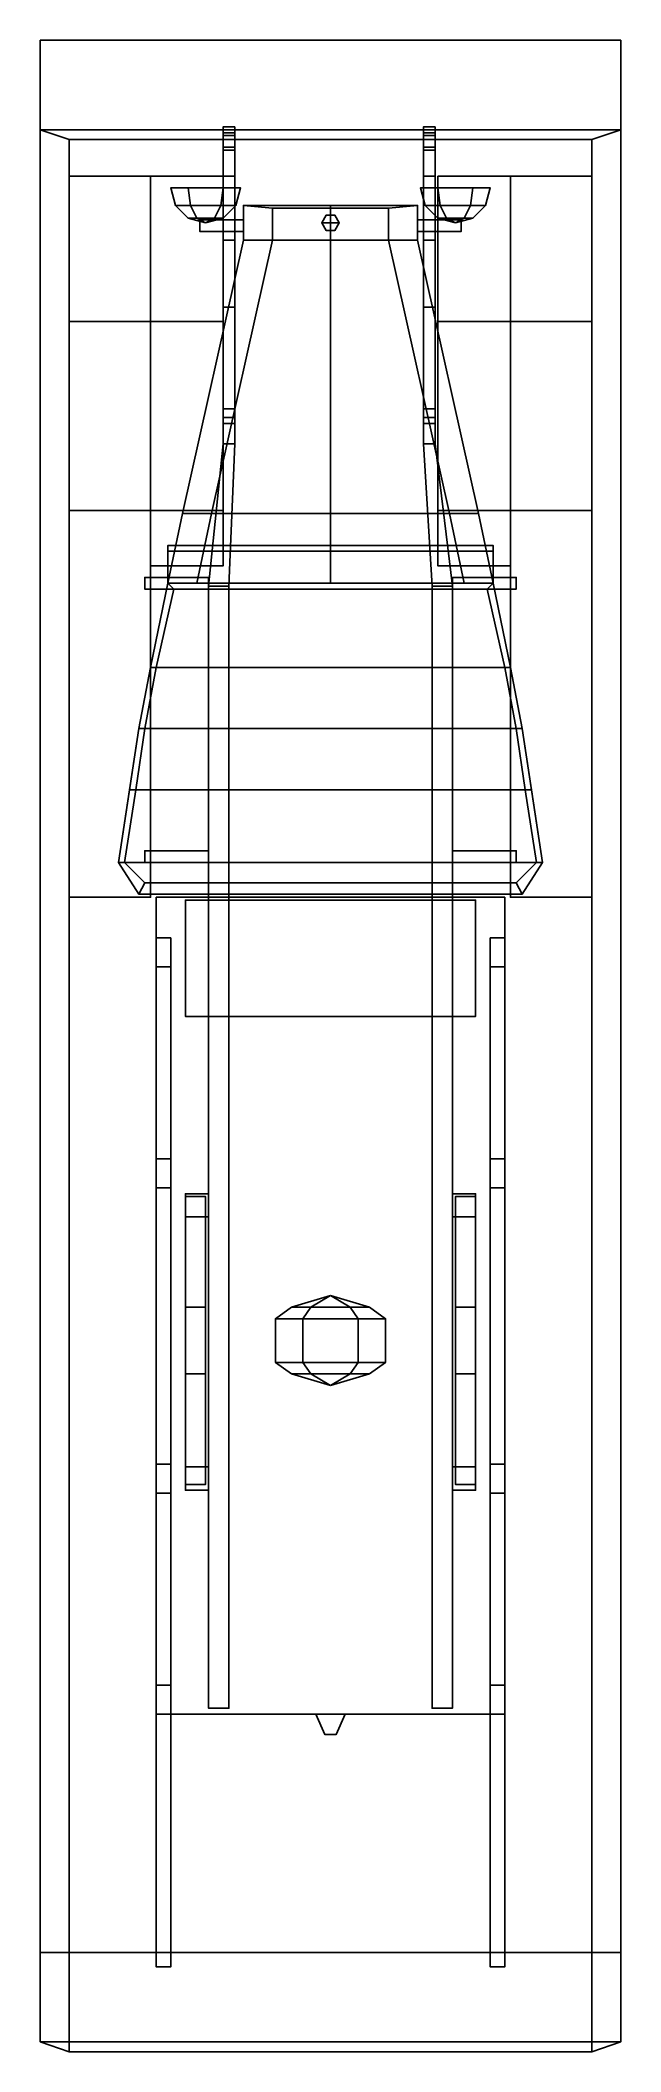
# Model space of a CAD drawing. Extents: x -1 to 7, y -4.28 to 2.64.
# Drawn here: x -1 to 1, y -4.28 to 2.64 of the extents above.
import ezdxf

# ---------------------------------------------------------------- set-up
doc = ezdxf.new("R2010")
doc.units = 0
doc.layers.get('0').update_dxf_attribs({"linetype": 'CONTINUOUS'})
doc.layers.add('MUDGUARDS', color=6, linetype='CONTINUOUS')
doc.layers.add('SUPPORTS', color=5, linetype='CONTINUOUS')

msp = doc.modelspace()

# ---------------------------------------------------------------- linework, layer by layer
for points in [[(-1, 2.6382, 3.7421), (-1, -3.9397, 1.348), (-1, -4.2475, 2.1937), (-1, 2.3303, 4.5878)], [(1, 2.3303, 4.5878), (1, 2.6382, 3.7421), (-1, 2.6382, 3.7421), (-1, 2.3303, 4.5878)], [(1, 2.6382, 3.7421), (1, -3.9397, 1.348), (-1, -3.9397, 1.348), (-1, 2.6382, 3.7421)], [(1, -4.2475, 2.1937), (1, -3.9397, 1.348), (1, 2.6382, 3.7421), (1, 2.3303, 4.5878)], [(-1, 2.3303, 4.5878), (-1, -4.2475, 2.1937), (-0.9, -4.2817, 2.2877), (-0.9, 2.2961, 4.6818)], [(0.9, 2.2961, 4.6818), (1, 2.3303, 4.5878), (-1, 2.3303, 4.5878), (-0.9, 2.2961, 4.6818)], [(-0.9, 2.2961, 4.6818), (-0.9, -4.2817, 2.2877), (0.9, -4.2817, 2.2877), (0.9, 2.2961, 4.6818)], [(-0.37, 2.33, 0.58), (-0.37, 2.26, 0.62), (-0.37, 2.31, 0.68), (-0.37, 2.34, 0.63)], [(-0.37, 2.31, 0.68), (-0.33, 2.31, 0.68), (-0.33, 2.34, 0.63), (-0.37, 2.34, 0.63)], [(-0.37, 2.34, 0.63), (-0.33, 2.34, 0.63), (-0.33, 2.33, 0.58), (-0.37, 2.33, 0.58)], [(-0.37, 2.34, 0.63), (-0.33, 2.34, 0.63), (-0.33, 2.33, 0.58), (-0.37, 2.33, 0.58)], [(-0.37, 2.33, 0.58), (-0.37, 2.26, 0.62), (-0.37, 2.31, 0.68), (-0.37, 2.34, 0.63)], [(-0.33, 2.33, 0.58), (-0.33, 2.26, 0.62), (-0.37, 2.26, 0.62), (-0.37, 2.33, 0.58)], [(-0.37, 2.33, 0.54), (-0.37, 1.95, 0.51), (-0.33, 1.95, 0.51), (-0.33, 2.33, 0.54)], [(-0.33, 2.33, 0.54), (-0.33, 2.33, 0.52), (-0.37, 2.33, 0.52), (-0.37, 2.33, 0.54)], [(-0.33, 2.33, 0.52), (-0.33, 1.95, 0.44), (-0.37, 1.95, 0.44), (-0.37, 2.33, 0.52)], [(-0.37, 2.33, 0.52), (-0.37, 1.95, 0.44), (-0.37, 1.95, 0.51), (-0.37, 2.33, 0.54)], [(-0.33, 2.33, 0.58), (-0.33, 2.26, 0.62), (-0.37, 2.26, 0.62), (-0.37, 2.33, 0.58)], [(-0.33, 2.32, 0.62), (-0.33, 2.32, 0.53), (-0.37, 2.32, 0.53), (-0.37, 2.32, 0.62)], [(-0.37, 2.32, 0.53), (-0.37, 2.27, 0.53), (-0.37, 2.27, 0.62), (-0.37, 2.32, 0.62)], [(-0.37, 2.26, 0.62), (-0.37, 2.17, 0.65), (-0.37, 2.17, 0.74), (-0.37, 2.31, 0.68)], [(-0.37, 2.31, 0.68), (-0.33, 2.31, 0.68), (-0.33, 2.26, 0.62), (-0.37, 2.26, 0.62)], [(-0.37, 2.17, 0.74), (-0.33, 2.17, 0.74), (-0.33, 2.31, 0.68), (-0.37, 2.31, 0.68)], [(-0.37, 2.26, 0.62), (-0.33, 2.26, 0.62), (-0.33, 2.31, 0.68), (-0.37, 2.31, 0.68)], [(-0.33, 2.34, 0.63), (-0.33, 2.31, 0.68), (-0.33, 2.26, 0.62), (-0.33, 2.33, 0.58)], [(-0.33, 2.34, 0.63), (-0.33, 2.31, 0.68), (-0.33, 2.26, 0.62), (-0.33, 2.33, 0.58)], [(-0.33, 1.95, 0.51), (-0.33, 1.95, 0.44), (-0.33, 2.33, 0.52), (-0.33, 2.33, 0.54)], [(-0.33, 2.27, 0.62), (-0.33, 2.27, 0.53), (-0.33, 2.32, 0.53), (-0.33, 2.32, 0.62)], [(-0.33, 2.31, 0.68), (-0.33, 2.17, 0.74), (-0.33, 2.17, 0.65), (-0.33, 2.26, 0.62)], [(0.32, 2.33, 0.58), (0.32, 2.26, 0.62), (0.32, 2.31, 0.68), (0.32, 2.34, 0.63)], [(0.32, 2.31, 0.68), (0.36, 2.31, 0.68), (0.36, 2.34, 0.63), (0.32, 2.34, 0.63)], [(0.32, 2.34, 0.63), (0.36, 2.34, 0.63), (0.36, 2.33, 0.58), (0.32, 2.33, 0.58)], [(0.36, 2.33, 0.58), (0.36, 2.26, 0.62), (0.32, 2.26, 0.62), (0.32, 2.33, 0.58)], [(0.36, 2.33, 0.52), (0.36, 1.95, 0.44), (0.32, 1.95, 0.44), (0.32, 2.33, 0.52)], [(0.32, 2.33, 0.52), (0.32, 1.95, 0.44), (0.32, 1.95, 0.51), (0.32, 2.33, 0.54)], [(0.36, 2.33, 0.54), (0.36, 2.33, 0.52), (0.32, 2.33, 0.52), (0.32, 2.33, 0.54)], [(0.32, 2.33, 0.54), (0.32, 1.95, 0.51), (0.36, 1.95, 0.51), (0.36, 2.33, 0.54)], [(0.36, 2.32, 0.62), (0.36, 2.32, 0.53), (0.32, 2.32, 0.53), (0.32, 2.32, 0.62)], [(0.32, 2.32, 0.53), (0.32, 2.27, 0.53), (0.32, 2.27, 0.62), (0.32, 2.32, 0.62)], [(0.32, 2.26, 0.62), (0.32, 2.17, 0.65), (0.32, 2.17, 0.74), (0.32, 2.31, 0.68)], [(0.32, 2.17, 0.74), (0.36, 2.17, 0.74), (0.36, 2.31, 0.68), (0.32, 2.31, 0.68)], [(0.36, 2.34, 0.63), (0.36, 2.31, 0.68), (0.36, 2.26, 0.62), (0.36, 2.33, 0.58)], [(0.36, 1.95, 0.51), (0.36, 1.95, 0.44), (0.36, 2.33, 0.52), (0.36, 2.33, 0.54)], [(0.36, 2.27, 0.62), (0.36, 2.27, 0.53), (0.36, 2.32, 0.53), (0.36, 2.32, 0.62)], [(0.36, 2.31, 0.68), (0.36, 2.17, 0.74), (0.36, 2.17, 0.65), (0.36, 2.26, 0.62)], [(0.9, -4.2817, 2.2877), (1, -4.2475, 2.1937), (1, 2.3303, 4.5878), (0.9, 2.2961, 4.6818)], [(-0.37, 2.27, 0.62), (-0.37, 2.27, 0.53), (-0.33, 2.27, 0.53), (-0.33, 2.27, 0.62)], [(-0.33, 2.26, 0.62), (-0.33, 2.17, 0.65), (-0.37, 2.17, 0.65), (-0.37, 2.26, 0.62)], [(0.32, 2.27, 0.62), (0.32, 2.27, 0.53), (0.36, 2.27, 0.53), (0.36, 2.27, 0.62)], [(0.36, 2.26, 0.62), (0.36, 2.17, 0.65), (0.32, 2.17, 0.65), (0.32, 2.26, 0.62)], [(-0.33, 2.17, 0.65), (-0.33, 1.25, 0.61), (-0.37, 1.25, 0.61), (-0.37, 2.17, 0.65)], [(-0.37, 1.25, 0.76), (-0.33, 1.25, 0.76), (-0.33, 2.17, 0.74), (-0.37, 2.17, 0.74)], [(-0.37, 2.17, 0.65), (-0.37, 1.25, 0.61), (-0.37, 1.25, 0.76), (-0.37, 2.17, 0.74)], [(-0.37, 2.17, 0.74), (-0.33, 2.17, 0.74), (-0.33, 2.17, 0.65), (-0.37, 2.17, 0.65)], [(-0.37, 2.17, 0.65), (-0.33, 2.17, 0.65), (-0.33, 2.17, 0.74), (-0.37, 2.17, 0.74)], [(-0.33, 2.17, 0.74), (-0.33, 1.25, 0.76), (-0.33, 1.25, 0.61), (-0.33, 2.17, 0.65)], [(0.32, 2.17, 0.65), (0.32, 1.25, 0.61), (0.32, 1.25, 0.76), (0.32, 2.17, 0.74)], [(0.32, 1.25, 0.76), (0.36, 1.25, 0.76), (0.36, 2.17, 0.74), (0.32, 2.17, 0.74)], [(0.36, 2.17, 0.65), (0.36, 1.25, 0.61), (0.32, 1.25, 0.61), (0.32, 2.17, 0.65)], [(0.36, 2.17, 0.74), (0.36, 1.25, 0.76), (0.36, 1.25, 0.61), (0.36, 2.17, 0.65)], [(-0.37, 2.13, 1.1439), (-0.31, 2.13, 1.04), (-0.55, 2.13, 1.04), (-0.49, 2.13, 1.1439)], [(-0.482, 2.07, 1.13), (-0.49, 2.13, 1.1439), (-0.55, 2.13, 1.04), (-0.5339, 2.07, 1.04)], [(-0.31, 2.13, 1.04), (-0.37, 2.13, 0.9361), (-0.49, 2.13, 0.9361), (-0.55, 2.13, 1.04)], [(-0.5339, 2.07, 1.04), (-0.55, 2.13, 1.04), (-0.49, 2.13, 0.9361), (-0.482, 2.07, 0.95)], [(-0.482, 2.07, 0.95), (-0.49, 2.13, 0.9361), (-0.37, 2.13, 0.9361), (-0.378, 2.07, 0.95)], [(-0.378, 2.07, 1.13), (-0.37, 2.13, 1.1439), (-0.49, 2.13, 1.1439), (-0.482, 2.07, 1.13)], [(-0.3261, 2.07, 1.04), (-0.31, 2.13, 1.04), (-0.37, 2.13, 1.1439), (-0.378, 2.07, 1.13)], [(-0.378, 2.07, 0.95), (-0.37, 2.13, 0.9361), (-0.31, 2.13, 1.04), (-0.3261, 2.07, 1.04)], [(0.3261, 2.07, 1.04), (0.31, 2.13, 1.04), (0.37, 2.13, 0.9361), (0.378, 2.07, 0.95)], [(0.378, 2.07, 1.13), (0.37, 2.13, 1.1439), (0.31, 2.13, 1.04), (0.3261, 2.07, 1.04)], [(0.49, 2.13, 1.1439), (0.55, 2.13, 1.04), (0.31, 2.13, 1.04), (0.37, 2.13, 1.1439)], [(0.55, 2.13, 1.04), (0.49, 2.13, 0.9361), (0.37, 2.13, 0.9361), (0.31, 2.13, 1.04)], [(0.378, 2.07, 0.95), (0.37, 2.13, 0.9361), (0.49, 2.13, 0.9361), (0.482, 2.07, 0.95)], [(0.482, 2.07, 1.13), (0.49, 2.13, 1.1439), (0.37, 2.13, 1.1439), (0.378, 2.07, 1.13)], [(0.482, 2.07, 0.95), (0.49, 2.13, 0.9361), (0.55, 2.13, 1.04), (0.5339, 2.07, 1.04)], [(0.5339, 2.07, 1.04), (0.55, 2.13, 1.04), (0.49, 2.13, 1.1439), (0.482, 2.07, 1.13)], [(-0.46, 2.0261, 1.092), (-0.482, 2.07, 1.13), (-0.5339, 2.07, 1.04), (-0.49, 2.0261, 1.04)], [(-0.49, 2.0261, 1.04), (-0.5339, 2.07, 1.04), (-0.482, 2.07, 0.95), (-0.46, 2.0261, 0.988)], [(-0.43, 2.01, 1.04), (-0.46, 2.0261, 1.092), (-0.49, 2.0261, 1.04), (-0.43, 2.01, 1.04)], [(-0.43, 2.01, 1.04), (-0.49, 2.0261, 1.04), (-0.46, 2.0261, 0.988), (-0.43, 2.01, 1.04)], [(-0.46, 2.0261, 0.988), (-0.482, 2.07, 0.95), (-0.378, 2.07, 0.95), (-0.4, 2.0261, 0.988)], [(-0.4, 2.0261, 1.092), (-0.378, 2.07, 1.13), (-0.482, 2.07, 1.13), (-0.46, 2.0261, 1.092)], [(-0.43, 2.01, 1.04), (-0.4, 2.0261, 1.092), (-0.46, 2.0261, 1.092), (-0.43, 2.01, 1.04)], [(-0.43, 2.01, 1.04), (-0.46, 2.0261, 0.988), (-0.4, 2.0261, 0.988), (-0.43, 2.01, 1.04)], [(-0.45, 2.02, 1), (-0.45, 1.98, 1), (-0.45, 1.98, 1.04), (-0.45, 2.02, 1.04)], [(-0.3, 2.02, 1.04), (-0.3, 2.02, 1), (-0.45, 2.02, 1), (-0.45, 2.02, 1.04)], [(-0.45, 2.02, 1.04), (-0.45, 1.98, 1.04), (-0.3, 1.98, 1.04), (-0.3, 2.02, 1.04)], [(-0.3, 2.02, 1), (-0.3, 1.98, 1), (-0.45, 1.98, 1), (-0.45, 2.02, 1)], [(-0.43, 2.01, 1.04), (-0.37, 2.0261, 1.04), (-0.4, 2.0261, 1.092), (-0.43, 2.01, 1.04)], [(-0.43, 2.01, 1.04), (-0.4, 2.0261, 0.988), (-0.37, 2.0261, 1.04), (-0.43, 2.01, 1.04)], [(-0.37, 2.0261, 1.04), (-0.3261, 2.07, 1.04), (-0.378, 2.07, 1.13), (-0.4, 2.0261, 1.092)], [(-0.4, 2.0261, 0.988), (-0.378, 2.07, 0.95), (-0.3261, 2.07, 1.04), (-0.37, 2.0261, 1.04)], [(-0.3, 2.07, 1.25), (0.3, 2.07, 1.25), (0.3, 2.07, 0.68), (-0.3, 2.07, 0.68)], [(0.3, 2.07, 0.68), (0.3, 1.95, 0.68), (-0.3, 1.95, 0.68), (-0.3, 2.07, 0.68)], [(-0.3, 2.07, 0.68), (-0.3, 1.95, 0.68), (-0.3, 1.95, 1.25), (-0.3, 2.07, 1.25)], [(-0.2, 2.06, 1.37), (0, 2.06, 1.39), (0, 2.07, 1.25), (-0.3, 2.07, 1.25)], [(-0.3, 2.07, 1.25), (-0.3, 1.95, 1.25), (-0.2, 1.95, 1.37), (-0.2, 2.06, 1.37)], [(-0.2, 1.95, 1.37), (0, 1.95, 1.39), (0, 2.06, 1.39), (-0.2, 2.06, 1.37)], [(-0.015, 2.036, 1.38), (-0.03, 2.01, 1.38), (-0.03, 2.01, 1.42), (-0.015, 2.036, 1.42)], [(0.015, 2.036, 1.42), (-0.015, 2.036, 1.42), (-0.03, 2.01, 1.42), (0.03, 2.01, 1.42)], [(-0.03, 2.01, 1.38), (-0.015, 1.984, 1.38), (-0.015, 1.984, 1.42), (-0.03, 2.01, 1.42)], [(0.03, 2.01, 1.42), (-0.03, 2.01, 1.42), (-0.015, 1.984, 1.42), (0.015, 1.984, 1.42)], [(0.015, 2.036, 1.38), (-0.015, 2.036, 1.38), (-0.015, 2.036, 1.42), (0.015, 2.036, 1.42)], [(0, 2.06, 1.39), (0.2, 2.06, 1.37), (0.3, 2.07, 1.25), (0, 2.07, 1.25)], [(0, 1.95, 1.39), (0.2, 1.95, 1.37), (0.2, 2.06, 1.37), (0, 2.06, 1.39)], [(0.03, 2.01, 1.38), (0.015, 2.036, 1.38), (0.015, 2.036, 1.42), (0.03, 2.01, 1.42)], [(0.015, 1.984, 1.38), (0.03, 2.01, 1.38), (0.03, 2.01, 1.42), (0.015, 1.984, 1.42)], [(0.2, 2.06, 1.37), (0.2, 1.95, 1.37), (0.3, 1.95, 1.25), (0.3, 2.07, 1.25)], [(0.3, 2.07, 1.25), (0.3, 1.95, 1.25), (0.3, 1.95, 0.68), (0.3, 2.07, 0.68)], [(0.3, 2.02, 1.04), (0.3, 1.98, 1.04), (0.45, 1.98, 1.04), (0.45, 2.02, 1.04)], [(0.45, 2.02, 1.04), (0.45, 2.02, 1), (0.3, 2.02, 1), (0.3, 2.02, 1.04)], [(0.45, 2.02, 1), (0.45, 1.98, 1), (0.3, 1.98, 1), (0.3, 2.02, 1)], [(0.37, 2.0261, 1.04), (0.3261, 2.07, 1.04), (0.378, 2.07, 0.95), (0.4, 2.0261, 0.988)], [(0.4, 2.0261, 1.092), (0.378, 2.07, 1.13), (0.3261, 2.07, 1.04), (0.37, 2.0261, 1.04)], [(0.43, 2.01, 1.04), (0.37, 2.0261, 1.04), (0.4, 2.0261, 0.988), (0.43, 2.01, 1.04)], [(0.43, 2.01, 1.04), (0.4, 2.0261, 1.092), (0.37, 2.0261, 1.04), (0.43, 2.01, 1.04)], [(0.4, 2.0261, 0.988), (0.378, 2.07, 0.95), (0.482, 2.07, 0.95), (0.46, 2.0261, 0.988)], [(0.46, 2.0261, 1.092), (0.482, 2.07, 1.13), (0.378, 2.07, 1.13), (0.4, 2.0261, 1.092)], [(0.43, 2.01, 1.04), (0.4, 2.0261, 0.988), (0.46, 2.0261, 0.988), (0.43, 2.01, 1.04)], [(0.43, 2.01, 1.04), (0.46, 2.0261, 1.092), (0.4, 2.0261, 1.092), (0.43, 2.01, 1.04)], [(0.43, 2.01, 1.04), (0.46, 2.0261, 0.988), (0.49, 2.0261, 1.04), (0.43, 2.01, 1.04)], [(0.43, 2.01, 1.04), (0.49, 2.0261, 1.04), (0.46, 2.0261, 1.092), (0.43, 2.01, 1.04)], [(0.45, 1.98, 1.04), (0.45, 1.98, 1), (0.45, 2.02, 1), (0.45, 2.02, 1.04)], [(0.46, 2.0261, 0.988), (0.482, 2.07, 0.95), (0.5339, 2.07, 1.04), (0.49, 2.0261, 1.04)], [(0.49, 2.0261, 1.04), (0.5339, 2.07, 1.04), (0.482, 2.07, 1.13), (0.46, 2.0261, 1.092)], [(0.3, 1.95, 0.68), (0.51, 1.01, 0.68), (-0.51, 1.01, 0.68), (-0.3, 1.95, 0.68)], [(-0.3, 1.95, 0.68), (-0.51, 1.01, 0.68), (-0.51, 1.01, 1.25), (-0.3, 1.95, 1.25)], [(-0.3, 1.95, 1.25), (-0.51, 1.01, 1.25), (-0.41, 1.01, 1.37), (-0.2, 1.95, 1.37)], [(-0.45, 1.98, 1.04), (-0.45, 1.98, 1), (-0.3, 1.98, 1), (-0.3, 1.98, 1.04)], [(-0.41, 1.01, 1.37), (0, 1.01, 1.39), (0, 1.95, 1.39), (-0.2, 1.95, 1.37)], [(-0.33, 1.95, 0.44), (-0.33, 1.72, 0.44), (-0.37, 1.72, 0.44), (-0.37, 1.95, 0.44)], [(-0.37, 1.95, 0.51), (-0.37, 1.72, 0.51), (-0.33, 1.72, 0.51), (-0.33, 1.95, 0.51)], [(-0.37, 1.95, 0.44), (-0.37, 1.72, 0.44), (-0.37, 1.72, 0.51), (-0.37, 1.95, 0.51)], [(-0.33, 1.72, 0.51), (-0.33, 1.72, 0.44), (-0.33, 1.95, 0.44), (-0.33, 1.95, 0.51)], [(-0.015, 1.984, 1.38), (0.015, 1.984, 1.38), (0.015, 1.984, 1.42), (-0.015, 1.984, 1.42)], [(0, 1.01, 1.39), (0.41, 1.01, 1.37), (0.2, 1.95, 1.37), (0, 1.95, 1.39)], [(0.2, 1.95, 1.37), (0.41, 1.01, 1.37), (0.51, 1.01, 1.25), (0.3, 1.95, 1.25)], [(0.3, 1.98, 1.04), (0.3, 1.98, 1), (0.45, 1.98, 1), (0.45, 1.98, 1.04)], [(0.3, 1.95, 1.25), (0.51, 1.01, 1.25), (0.51, 1.01, 0.68), (0.3, 1.95, 0.68)], [(0.32, 1.95, 0.44), (0.32, 1.72, 0.44), (0.32, 1.72, 0.51), (0.32, 1.95, 0.51)], [(0.32, 1.95, 0.51), (0.32, 1.72, 0.51), (0.36, 1.72, 0.51), (0.36, 1.95, 0.51)], [(0.36, 1.95, 0.44), (0.36, 1.72, 0.44), (0.32, 1.72, 0.44), (0.32, 1.95, 0.44)], [(0.36, 1.72, 0.51), (0.36, 1.72, 0.44), (0.36, 1.95, 0.44), (0.36, 1.95, 0.51)], [(-0.37, 1.72, 0.51), (-0.37, 1.34, 0.55), (-0.33, 1.34, 0.55), (-0.33, 1.72, 0.51)], [(-0.33, 1.72, 0.44), (-0.33, 1.34, 0.53), (-0.37, 1.34, 0.53), (-0.37, 1.72, 0.44)], [(-0.37, 1.72, 0.44), (-0.37, 1.34, 0.53), (-0.37, 1.34, 0.55), (-0.37, 1.72, 0.51)], [(-0.33, 1.34, 0.55), (-0.33, 1.34, 0.53), (-0.33, 1.72, 0.44), (-0.33, 1.72, 0.51)], [(0.32, 1.72, 0.44), (0.32, 1.34, 0.53), (0.32, 1.34, 0.55), (0.32, 1.72, 0.51)], [(0.36, 1.72, 0.44), (0.36, 1.34, 0.53), (0.32, 1.34, 0.53), (0.32, 1.72, 0.44)], [(0.32, 1.72, 0.51), (0.32, 1.34, 0.55), (0.36, 1.34, 0.55), (0.36, 1.72, 0.51)], [(0.36, 1.34, 0.55), (0.36, 1.34, 0.53), (0.36, 1.72, 0.44), (0.36, 1.72, 0.51)], [(-0.33, 1.37, 0.54), (-0.33, 1.32, 0.55), (-0.37, 1.32, 0.55), (-0.37, 1.37, 0.54)], [(-0.37, 1.37, 0.54), (-0.37, 1.32, 0.55), (-0.37, 1.32, 0.62), (-0.37, 1.37, 0.62)], [(-0.33, 1.37, 0.62), (-0.33, 1.37, 0.54), (-0.37, 1.37, 0.54), (-0.37, 1.37, 0.62)], [(-0.37, 1.34, 0.55), (-0.37, 1.34, 0.53), (-0.33, 1.34, 0.53), (-0.33, 1.34, 0.55)], [(-0.37, 1.32, 0.62), (-0.37, 1.32, 0.55), (-0.33, 1.32, 0.55), (-0.33, 1.32, 0.62)], [(-0.33, 1.32, 0.62), (-0.33, 1.32, 0.55), (-0.33, 1.37, 0.54), (-0.33, 1.37, 0.62)], [(0.36, 1.37, 0.62), (0.36, 1.37, 0.54), (0.32, 1.37, 0.54), (0.32, 1.37, 0.62)], [(0.32, 1.37, 0.54), (0.32, 1.32, 0.55), (0.32, 1.32, 0.62), (0.32, 1.37, 0.62)], [(0.36, 1.37, 0.54), (0.36, 1.32, 0.55), (0.32, 1.32, 0.55), (0.32, 1.37, 0.54)], [(0.32, 1.34, 0.55), (0.32, 1.34, 0.53), (0.36, 1.34, 0.53), (0.36, 1.34, 0.55)], [(0.32, 1.32, 0.62), (0.32, 1.32, 0.55), (0.36, 1.32, 0.55), (0.36, 1.32, 0.62)], [(0.36, 1.32, 0.62), (0.36, 1.32, 0.55), (0.36, 1.37, 0.54), (0.36, 1.37, 0.62)], [(-0.33, 1.25, 0.61), (-0.35, 0.76, 0.59), (-0.42, 0.76, 0.59), (-0.37, 1.25, 0.61)], [(-0.42, 0.76, 0.76), (-0.35, 0.76, 0.76), (-0.33, 1.25, 0.76), (-0.37, 1.25, 0.76)], [(-0.37, 1.25, 0.61), (-0.42, 0.76, 0.59), (-0.42, 0.76, 0.76), (-0.37, 1.25, 0.76)], [(-0.33, 1.25, 0.76), (-0.35, 0.76, 0.76), (-0.35, 0.76, 0.59), (-0.33, 1.25, 0.61)], [(0.36, 1.25, 0.61), (0.42, 0.76, 0.59), (0.35, 0.76, 0.59), (0.32, 1.25, 0.61)], [(0.35, 0.76, 0.76), (0.42, 0.76, 0.76), (0.36, 1.25, 0.76), (0.32, 1.25, 0.76)], [(0.32, 1.25, 0.61), (0.35, 0.76, 0.59), (0.35, 0.76, 0.76), (0.32, 1.25, 0.76)], [(0.36, 1.25, 0.76), (0.42, 0.76, 0.76), (0.42, 0.76, 0.59), (0.36, 1.25, 0.61)], [(0.51, 1.01, 0.68), (0.56, 0.77, 0.68), (-0.56, 0.77, 0.68), (-0.51, 1.01, 0.68)], [(-0.51, 1.01, 0.68), (-0.56, 0.77, 0.68), (-0.56, 0.77, 1.25), (-0.51, 1.01, 1.25)], [(-0.51, 1.01, 1.25), (-0.56, 0.77, 1.25), (-0.46, 0.77, 1.39), (-0.41, 1.01, 1.37)], [(-0.46, 0.77, 1.39), (0, 0.77, 1.39), (0, 1.01, 1.39), (-0.41, 1.01, 1.37)], [(0, 0.77, 1.39), (0.46, 0.77, 1.39), (0.41, 1.01, 1.37), (0, 1.01, 1.39)], [(0.41, 1.01, 1.37), (0.46, 0.77, 1.39), (0.56, 0.77, 1.25), (0.51, 1.01, 1.25)], [(0.51, 1.01, 1.25), (0.56, 0.77, 1.25), (0.56, 0.77, 0.68), (0.51, 1.01, 0.68)], [(-0.56, 0.88, 1.92), (-0.56, 0.77, 1.94), (-0.56, 0.77, 2), (-0.56, 0.9, 1.93)], [(-0.56, 0.9, 1.93), (-0.56, 0.77, 2), (0.56, 0.77, 2), (0.56, 0.9, 1.93)], [(0.56, 0.9, 1.93), (0.56, 0.88, 1.92), (-0.56, 0.88, 1.92), (-0.56, 0.9, 1.93)], [(0.56, 0.77, 2), (0.56, 0.77, 1.94), (0.56, 0.88, 1.92), (0.56, 0.9, 1.93)], [(0.56, 0.88, 1.92), (0.56, 0.77, 1.94), (-0.56, 0.77, 1.94), (-0.56, 0.88, 1.92)], [(-0.42, 0.75, 0.66), (-0.42, 0.79, 0.66), (-0.64, 0.79, 0.48), (-0.64, 0.75, 0.48)], [(-0.42, 0.79, 0.66), (-0.42, 0.79, 0.64), (-0.62, 0.79, 0.48), (-0.64, 0.79, 0.48)], [(-0.62, 0.75, 0.48), (-0.62, 0.79, 0.48), (-0.42, 0.79, 0.64), (-0.42, 0.75, 0.64)], [(0.56, 0.77, 0.68), (0.62, 0.48, 0.68), (-0.62, 0.48, 0.68), (-0.56, 0.77, 0.68)], [(-0.56, 0.77, 0.68), (-0.62, 0.48, 0.68), (-0.62, 0.48, 2), (-0.56, 0.77, 2)], [(-0.56, 0.77, 2), (-0.62, 0.48, 2), (-0.6, 0.48, 2.05), (-0.54, 0.75, 2.04)], [(-0.56, 0.77, 1.94), (0.56, 0.77, 1.94), (0.56, 0.77, 1.25), (-0.56, 0.77, 1.25)], [(-0.54, 0.75, 2.04), (0.54, 0.75, 2.04), (0.56, 0.77, 2), (-0.56, 0.77, 2)], [(0.42, 0.79, 0.66), (0.42, 0.75, 0.66), (0.64, 0.75, 0.48), (0.64, 0.79, 0.48)], [(0.64, 0.79, 0.48), (0.62, 0.79, 0.48), (0.42, 0.79, 0.64), (0.42, 0.79, 0.66)], [(0.62, 0.79, 0.48), (0.62, 0.75, 0.48), (0.42, 0.75, 0.64), (0.42, 0.79, 0.64)], [(0.54, 0.75, 2.04), (0.6, 0.48, 2.05), (0.62, 0.48, 2), (0.56, 0.77, 2)], [(0.56, 0.77, 2), (0.62, 0.48, 2), (0.62, 0.48, 0.68), (0.56, 0.77, 0.68)], [(-0.64, 0.75, 0.48), (-0.62, 0.75, 0.48), (-0.42, 0.75, 0.64), (-0.42, 0.75, 0.66)], [(-0.6, 0.48, 2.05), (0.6, 0.48, 2.05), (0.54, 0.75, 2.04), (-0.54, 0.75, 2.04)], [(-0.35, 0.76, 0.59), (-0.35, -3.1, 0.65), (-0.42, -3.1, 0.65), (-0.42, 0.76, 0.59)], [(-0.42, -3.1, 0.76), (-0.35, -3.1, 0.76), (-0.35, 0.76, 0.76), (-0.42, 0.76, 0.76)], [(-0.42, 0.76, 0.59), (-0.42, -3.1, 0.65), (-0.42, -3.1, 0.76), (-0.42, 0.76, 0.76)], [(-0.35, 0.76, 0.76), (-0.35, -3.1, 0.76), (-0.35, -3.1, 0.65), (-0.35, 0.76, 0.59)], [(0.42, 0.76, 0.59), (0.42, -3.1, 0.65), (0.35, -3.1, 0.65), (0.35, 0.76, 0.59)], [(0.35, -3.1, 0.76), (0.42, -3.1, 0.76), (0.42, 0.76, 0.76), (0.35, 0.76, 0.76)], [(0.35, 0.76, 0.59), (0.35, -3.1, 0.65), (0.35, -3.1, 0.76), (0.35, 0.76, 0.76)], [(0.42, 0.76, 0.76), (0.42, -3.1, 0.76), (0.42, -3.1, 0.65), (0.42, 0.76, 0.59)], [(0.42, 0.75, 0.66), (0.42, 0.75, 0.64), (0.62, 0.75, 0.48), (0.64, 0.75, 0.48)], [(-0.62, 0.48, 0.68), (-0.66, 0.27, 0.68), (-0.66, 0.27, 2), (-0.62, 0.48, 2)], [(0.62, 0.48, 0.68), (0.66, 0.27, 0.68), (-0.66, 0.27, 0.68), (-0.62, 0.48, 0.68)], [(-0.62, 0.48, 2), (-0.66, 0.27, 2), (-0.64, 0.27, 2.07), (-0.6, 0.48, 2.05)], [(-0.64, 0.27, 2.07), (0.64, 0.27, 2.07), (0.6, 0.48, 2.05), (-0.6, 0.48, 2.05)], [(0.6, 0.48, 2.05), (0.64, 0.27, 2.07), (0.66, 0.27, 2), (0.62, 0.48, 2)], [(0.62, 0.48, 2), (0.66, 0.27, 2), (0.66, 0.27, 0.68), (0.62, 0.48, 0.68)], [(0.66, 0.27, 0.68), (0.73, -0.19, 0.68), (-0.73, -0.19, 0.68), (-0.66, 0.27, 0.68)], [(-0.66, 0.27, 0.68), (-0.73, -0.19, 0.68), (-0.73, -0.19, 2), (-0.66, 0.27, 2)], [(-0.66, 0.27, 2), (-0.692, 0.06, 2), (-0.67, 0.06, 2.08), (-0.64, 0.27, 2.07)], [(-0.67, 0.06, 2.08), (0.67, 0.06, 2.08), (0.64, 0.27, 2.07), (-0.64, 0.27, 2.07)], [(0.64, 0.27, 2.07), (0.67, 0.06, 2.08), (0.692, 0.06, 2), (0.66, 0.27, 2)], [(0.66, 0.27, 2), (0.73, -0.19, 2), (0.73, -0.19, 0.68), (0.66, 0.27, 0.68)], [(-0.692, 0.06, 2), (-0.73, -0.19, 2), (-0.71, -0.19, 2.08), (-0.67, 0.06, 2.08)], [(-0.71, -0.19, 2.08), (0.71, -0.19, 2.08), (0.67, 0.06, 2.08), (-0.67, 0.06, 2.08)], [(0.67, 0.06, 2.08), (0.71, -0.19, 2.08), (0.73, -0.19, 2), (0.692, 0.06, 2)], [(0.73, -0.19, 0.68), (0.66, -0.3, 0.68), (-0.66, -0.3, 0.68), (-0.73, -0.19, 0.68)], [(-0.73, -0.19, 0.68), (-0.66, -0.3, 0.68), (-0.66, -0.3, 2), (-0.73, -0.19, 2)], [(-0.73, -0.19, 2), (-0.66, -0.3, 2), (-0.64, -0.26, 2.08), (-0.71, -0.19, 2.08)], [(-0.64, -0.26, 2.08), (0.64, -0.26, 2.08), (0.71, -0.19, 2.08), (-0.71, -0.19, 2.08)], [(-0.42, -0.19, 0.66), (-0.42, -0.15, 0.66), (-0.64, -0.15, 0.48), (-0.64, -0.19, 0.48)], [(-0.42, -0.15, 0.66), (-0.42, -0.15, 0.64), (-0.62, -0.15, 0.48), (-0.64, -0.15, 0.48)], [(-0.64, -0.19, 0.48), (-0.62, -0.19, 0.48), (-0.42, -0.19, 0.64), (-0.42, -0.19, 0.66)], [(-0.62, -0.19, 0.48), (-0.62, -0.15, 0.48), (-0.42, -0.15, 0.64), (-0.42, -0.19, 0.64)], [(0.42, -0.15, 0.66), (0.42, -0.19, 0.66), (0.64, -0.19, 0.48), (0.64, -0.15, 0.48)], [(0.64, -0.15, 0.48), (0.62, -0.15, 0.48), (0.42, -0.15, 0.64), (0.42, -0.15, 0.66)], [(0.62, -0.15, 0.48), (0.62, -0.19, 0.48), (0.42, -0.19, 0.64), (0.42, -0.15, 0.64)], [(0.42, -0.19, 0.66), (0.42, -0.19, 0.64), (0.62, -0.19, 0.48), (0.64, -0.19, 0.48)], [(0.71, -0.19, 2.08), (0.64, -0.26, 2.08), (0.66, -0.3, 2), (0.73, -0.19, 2)], [(0.73, -0.19, 2), (0.66, -0.3, 2), (0.66, -0.3, 0.68), (0.73, -0.19, 0.68)], [(-0.66, -0.3, 2), (0.66, -0.3, 2), (0.64, -0.26, 2.08), (-0.64, -0.26, 2.08)], [(-0.66, -0.3, 0.68), (0.66, -0.3, 0.68), (0.66, -0.3, 2), (-0.66, -0.3, 2)], [(-0.6, -0.31, 0.88), (-0.6, -3.12, 0.88), (-0.6, -3.12, 0.92), (-0.6, -0.31, 0.92)], [(-0.6, -0.31, 0.92), (-0.6, -3.12, 0.92), (0.6, -3.12, 0.92), (0.6, -0.31, 0.92)], [(0.6, -0.31, 0.92), (0.6, -0.31, 0.88), (-0.6, -0.31, 0.88), (-0.6, -0.31, 0.92)], [(0.6, -0.31, 0.88), (0.6, -3.12, 0.88), (-0.6, -3.12, 0.88), (-0.6, -0.31, 0.88)], [(-0.5, -0.32, 0.92), (-0.5, -0.72, 0.92), (-0.5, -0.72, 1.27), (-0.5, -0.32, 1.27)], [(-0.5, -0.32, 1.27), (-0.5, -0.72, 1.27), (0.5, -0.72, 1.27), (0.5, -0.32, 1.27)], [(0.5, -0.32, 1.27), (0.5, -0.32, 0.92), (-0.5, -0.32, 0.92), (-0.5, -0.32, 1.27)], [(0.5, -0.72, 1.27), (0.5, -0.72, 0.92), (0.5, -0.32, 0.92), (0.5, -0.32, 1.27)], [(0.6, -3.12, 0.92), (0.6, -3.12, 0.88), (0.6, -0.31, 0.88), (0.6, -0.31, 0.92)], [(-0.5, -0.72, 1.27), (-0.5, -0.72, 0.92), (0.5, -0.72, 0.92), (0.5, -0.72, 1.27)], [(-0.42, -1.33, 0.73), (-0.42, -1.33, 0.68), (-0.5, -1.33, 0.68), (-0.5, -1.33, 0.73)], [(-0.5, -1.33, 0.68), (-0.5, -1.41, 0.68), (-0.5, -1.41, 0.73), (-0.5, -1.33, 0.73)], [(-0.42, -1.33, 0.68), (-0.42, -1.41, 0.68), (-0.5, -1.41, 0.68), (-0.5, -1.33, 0.68)], [(-0.5, -1.33, 0.73), (-0.5, -1.41, 0.73), (-0.42, -1.41, 0.73), (-0.42, -1.33, 0.73)], [(-0.5, -1.34, 0.67), (-0.5, -1.72, 0.59), (-0.5, -1.72, 0.66), (-0.5, -1.34, 0.69)], [(-0.43, -1.34, 0.67), (-0.43, -1.72, 0.59), (-0.5, -1.72, 0.59), (-0.5, -1.34, 0.67)], [(-0.5, -1.34, 0.69), (-0.5, -1.72, 0.66), (-0.43, -1.72, 0.66), (-0.43, -1.34, 0.69)], [(-0.43, -1.34, 0.69), (-0.43, -1.34, 0.67), (-0.5, -1.34, 0.67), (-0.5, -1.34, 0.69)], [(-0.43, -1.72, 0.66), (-0.43, -1.72, 0.59), (-0.43, -1.34, 0.67), (-0.43, -1.34, 0.69)], [(0.42, -1.33, 0.73), (0.42, -1.41, 0.73), (0.5, -1.41, 0.73), (0.5, -1.33, 0.73)], [(0.5, -1.33, 0.73), (0.5, -1.33, 0.68), (0.42, -1.33, 0.68), (0.42, -1.33, 0.73)], [(0.5, -1.33, 0.68), (0.5, -1.41, 0.68), (0.42, -1.41, 0.68), (0.42, -1.33, 0.68)], [(0.43, -1.34, 0.67), (0.43, -1.72, 0.59), (0.43, -1.72, 0.66), (0.43, -1.34, 0.69)], [(0.5, -1.34, 0.67), (0.5, -1.72, 0.59), (0.43, -1.72, 0.59), (0.43, -1.34, 0.67)], [(0.43, -1.34, 0.69), (0.43, -1.72, 0.66), (0.5, -1.72, 0.66), (0.5, -1.34, 0.69)], [(0.5, -1.34, 0.69), (0.5, -1.34, 0.67), (0.43, -1.34, 0.67), (0.43, -1.34, 0.69)], [(0.5, -1.41, 0.73), (0.5, -1.41, 0.68), (0.5, -1.33, 0.68), (0.5, -1.33, 0.73)], [(0.5, -1.72, 0.66), (0.5, -1.72, 0.59), (0.5, -1.34, 0.67), (0.5, -1.34, 0.69)], [(-0.5, -1.41, 0.73), (-0.5, -1.41, 0.68), (-0.42, -1.41, 0.68), (-0.42, -1.41, 0.73)], [(0.42, -1.41, 0.73), (0.42, -1.41, 0.68), (0.5, -1.41, 0.68), (0.5, -1.41, 0.73)], [(-0.5, -1.72, 0.59), (-0.5, -1.95, 0.59), (-0.5, -1.95, 0.66), (-0.5, -1.72, 0.66)], [(-0.5, -1.72, 0.66), (-0.5, -1.95, 0.66), (-0.43, -1.95, 0.66), (-0.43, -1.72, 0.66)], [(-0.43, -1.72, 0.59), (-0.43, -1.95, 0.59), (-0.5, -1.95, 0.59), (-0.5, -1.72, 0.59)], [(-0.43, -1.95, 0.66), (-0.43, -1.95, 0.59), (-0.43, -1.72, 0.59), (-0.43, -1.72, 0.66)], [(-0.1344, -1.72, 0.47), (-0.19, -1.76, 0.47), (-0.095, -1.76, 0.6345), (-0.0672, -1.72, 0.5864)], [(-0.0672, -1.72, 0.3536), (-0.095, -1.76, 0.3055), (-0.19, -1.76, 0.47), (-0.1344, -1.72, 0.47)], [(0, -1.68, 0.47), (-0.1344, -1.72, 0.47), (-0.0672, -1.72, 0.5864), (0, -1.68, 0.47)], [(0, -1.68, 0.47), (-0.0672, -1.72, 0.3536), (-0.1344, -1.72, 0.47), (0, -1.68, 0.47)], [(-0.0672, -1.72, 0.5864), (-0.095, -1.76, 0.6345), (0.095, -1.76, 0.6345), (0.0672, -1.72, 0.5864)], [(0.0672, -1.72, 0.3536), (0.095, -1.76, 0.3055), (-0.095, -1.76, 0.3055), (-0.0672, -1.72, 0.3536)], [(0, -1.68, 0.47), (-0.0672, -1.72, 0.5864), (0.0672, -1.72, 0.5864), (0, -1.68, 0.47)], [(0, -1.68, 0.47), (0.0672, -1.72, 0.3536), (-0.0672, -1.72, 0.3536), (0, -1.68, 0.47)], [(0, -1.68, 0.47), (0.0672, -1.72, 0.5864), (0.1344, -1.72, 0.47), (0, -1.68, 0.47)], [(0, -1.68, 0.47), (0.1344, -1.72, 0.47), (0.0672, -1.72, 0.3536), (0, -1.68, 0.47)], [(0.0672, -1.72, 0.5864), (0.095, -1.76, 0.6345), (0.19, -1.76, 0.47), (0.1344, -1.72, 0.47)], [(0.1344, -1.72, 0.47), (0.19, -1.76, 0.47), (0.095, -1.76, 0.3055), (0.0672, -1.72, 0.3536)], [(0.43, -1.72, 0.59), (0.43, -1.95, 0.59), (0.43, -1.95, 0.66), (0.43, -1.72, 0.66)], [(0.5, -1.72, 0.59), (0.5, -1.95, 0.59), (0.43, -1.95, 0.59), (0.43, -1.72, 0.59)], [(0.43, -1.72, 0.66), (0.43, -1.95, 0.66), (0.5, -1.95, 0.66), (0.5, -1.72, 0.66)], [(0.5, -1.95, 0.66), (0.5, -1.95, 0.59), (0.5, -1.72, 0.59), (0.5, -1.72, 0.66)], [(-0.095, -1.76, 0.6345), (-0.19, -1.76, 0.47), (-0.19, -1.91, 0.47), (-0.095, -1.91, 0.6345)], [(-0.19, -1.76, 0.47), (-0.095, -1.76, 0.3055), (-0.095, -1.91, 0.3055), (-0.19, -1.91, 0.47)], [(0.095, -1.76, 0.6345), (-0.095, -1.76, 0.6345), (-0.095, -1.91, 0.6345), (0.095, -1.91, 0.6345)], [(-0.095, -1.76, 0.3055), (0.095, -1.76, 0.3055), (0.095, -1.91, 0.3055), (-0.095, -1.91, 0.3055)], [(0.19, -1.76, 0.47), (0.095, -1.76, 0.6345), (0.095, -1.91, 0.6345), (0.19, -1.91, 0.47)], [(0.095, -1.76, 0.3055), (0.19, -1.76, 0.47), (0.19, -1.91, 0.47), (0.095, -1.91, 0.3055)], [(-0.1344, -1.95, 0.47), (-0.19, -1.91, 0.47), (-0.095, -1.91, 0.3055), (-0.0672, -1.95, 0.3536)], [(-0.0672, -1.95, 0.5864), (-0.095, -1.91, 0.6345), (-0.19, -1.91, 0.47), (-0.1344, -1.95, 0.47)], [(-0.0672, -1.95, 0.3536), (-0.095, -1.91, 0.3055), (0.095, -1.91, 0.3055), (0.0672, -1.95, 0.3536)], [(0.0672, -1.95, 0.5864), (0.095, -1.91, 0.6345), (-0.095, -1.91, 0.6345), (-0.0672, -1.95, 0.5864)], [(0.0672, -1.95, 0.3536), (0.095, -1.91, 0.3055), (0.19, -1.91, 0.47), (0.1344, -1.95, 0.47)], [(0.1344, -1.95, 0.47), (0.19, -1.91, 0.47), (0.095, -1.91, 0.6345), (0.0672, -1.95, 0.5864)], [(-0.5, -1.95, 0.59), (-0.5, -2.33, 0.68), (-0.5, -2.33, 0.7), (-0.5, -1.95, 0.66)], [(-0.43, -1.95, 0.59), (-0.43, -2.33, 0.68), (-0.5, -2.33, 0.68), (-0.5, -1.95, 0.59)], [(-0.5, -1.95, 0.66), (-0.5, -2.33, 0.7), (-0.43, -2.33, 0.7), (-0.43, -1.95, 0.66)], [(-0.43, -2.33, 0.7), (-0.43, -2.33, 0.68), (-0.43, -1.95, 0.59), (-0.43, -1.95, 0.66)], [(0, -1.99, 0.47), (-0.1344, -1.95, 0.47), (-0.0672, -1.95, 0.3536), (0, -1.99, 0.47)], [(0, -1.99, 0.47), (-0.0672, -1.95, 0.5864), (-0.1344, -1.95, 0.47), (0, -1.99, 0.47)], [(0, -1.99, 0.47), (-0.0672, -1.95, 0.3536), (0.0672, -1.95, 0.3536), (0, -1.99, 0.47)], [(0, -1.99, 0.47), (0.0672, -1.95, 0.5864), (-0.0672, -1.95, 0.5864), (0, -1.99, 0.47)], [(0, -1.99, 0.47), (0.0672, -1.95, 0.3536), (0.1344, -1.95, 0.47), (0, -1.99, 0.47)], [(0, -1.99, 0.47), (0.1344, -1.95, 0.47), (0.0672, -1.95, 0.5864), (0, -1.99, 0.47)], [(0.43, -1.95, 0.59), (0.43, -2.33, 0.68), (0.43, -2.33, 0.7), (0.43, -1.95, 0.66)], [(0.5, -1.95, 0.59), (0.5, -2.33, 0.68), (0.43, -2.33, 0.68), (0.43, -1.95, 0.59)], [(0.43, -1.95, 0.66), (0.43, -2.33, 0.7), (0.5, -2.33, 0.7), (0.5, -1.95, 0.66)], [(0.5, -2.33, 0.7), (0.5, -2.33, 0.68), (0.5, -1.95, 0.59), (0.5, -1.95, 0.66)], [(-0.5, -2.27, 0.73), (-0.5, -2.35, 0.73), (-0.42, -2.35, 0.73), (-0.42, -2.27, 0.73)], [(-0.5, -2.27, 0.68), (-0.5, -2.35, 0.68), (-0.5, -2.35, 0.73), (-0.5, -2.27, 0.73)], [(-0.42, -2.27, 0.73), (-0.42, -2.27, 0.68), (-0.5, -2.27, 0.68), (-0.5, -2.27, 0.73)], [(-0.42, -2.27, 0.68), (-0.42, -2.35, 0.68), (-0.5, -2.35, 0.68), (-0.5, -2.27, 0.68)], [(0.42, -2.27, 0.73), (0.42, -2.35, 0.73), (0.5, -2.35, 0.73), (0.5, -2.27, 0.73)], [(0.5, -2.27, 0.73), (0.5, -2.27, 0.68), (0.42, -2.27, 0.68), (0.42, -2.27, 0.73)], [(0.5, -2.27, 0.68), (0.5, -2.35, 0.68), (0.42, -2.35, 0.68), (0.42, -2.27, 0.68)], [(0.5, -2.35, 0.73), (0.5, -2.35, 0.68), (0.5, -2.27, 0.68), (0.5, -2.27, 0.73)], [(-0.5, -2.33, 0.7), (-0.5, -2.33, 0.68), (-0.43, -2.33, 0.68), (-0.43, -2.33, 0.7)], [(-0.5, -2.35, 0.73), (-0.5, -2.35, 0.68), (-0.42, -2.35, 0.68), (-0.42, -2.35, 0.73)], [(0.42, -2.35, 0.73), (0.42, -2.35, 0.68), (0.5, -2.35, 0.68), (0.5, -2.35, 0.73)], [(-0.42, -3.1, 0.65), (-0.35, -3.1, 0.65), (-0.35, -3.1, 0.76), (-0.42, -3.1, 0.76)], [(0.35, -3.1, 0.65), (0.42, -3.1, 0.65), (0.42, -3.1, 0.76), (0.35, -3.1, 0.76)], [(-0.6, -3.12, 0.92), (-0.6, -3.12, 0.88), (0.6, -3.12, 0.88), (0.6, -3.12, 0.92)], [(-0.05, -3.12, 0.73), (-0.02, -3.19, 0.73), (-0.02, -3.19, 0.76), (-0.05, -3.12, 0.76)], [(-0.05, -3.12, 0.76), (-0.02, -3.19, 0.76), (0.02, -3.19, 0.76), (0.05, -3.12, 0.76)], [(0.05, -3.12, 0.73), (0.02, -3.19, 0.73), (-0.02, -3.19, 0.73), (-0.05, -3.12, 0.73)], [(-0.05, -3.12, 0.65), (-0.02, -3.19, 0.65), (-0.02, -3.19, 0.66), (-0.05, -3.12, 0.66)], [(0.05, -3.12, 0.65), (0.02, -3.19, 0.65), (-0.02, -3.19, 0.65), (-0.05, -3.12, 0.65)], [(-0.05, -3.12, 0.66), (-0.02, -3.19, 0.66), (0.02, -3.19, 0.66), (0.05, -3.12, 0.66)], [(0.02, -3.19, 0.76), (0.02, -3.19, 0.73), (0.05, -3.12, 0.73), (0.05, -3.12, 0.76)], [(0.02, -3.19, 0.66), (0.02, -3.19, 0.65), (0.05, -3.12, 0.65), (0.05, -3.12, 0.66)], [(-0.02, -3.19, 0.76), (-0.02, -3.19, 0.73), (0.02, -3.19, 0.73), (0.02, -3.19, 0.76)], [(-0.02, -3.19, 0.66), (-0.02, -3.19, 0.65), (0.02, -3.19, 0.65), (0.02, -3.19, 0.66)], [(-1, -4.2475, 2.1937), (-1, -3.9397, 1.348), (1, -3.9397, 1.348), (1, -4.2475, 2.1937)], [(-0.9, -4.2817, 2.2877), (-1, -4.2475, 2.1937), (1, -4.2475, 2.1937), (0.9, -4.2817, 2.2877)]]:
    msp.add_3dface(points)
at = {"layer": 'MUDGUARDS'}
for points in [[(-0.9, 1.67, 1.04), (-0.62, 1.67, 1.04), (-0.62, 2.17, 1.04), (-0.9, 2.17, 1.04)], [(-0.62, 1.67, 1.04), (-0.9, 1.67, 1.04), (-0.9, 2.17, 1.04), (-0.62, 2.17, 1.04)], [(-0.62, 1.67, 0.53), (-0.37, 1.67, 0.53), (-0.37, 2.17, 0.53), (-0.62, 2.17, 0.53)], [(-0.37, 1.67, 0.53), (-0.62, 1.67, 0.53), (-0.62, 2.17, 0.53), (-0.37, 2.17, 0.53)], [(-0.62, 1.67, 0.53), (-0.62, 1.67, 1.04), (-0.62, 2.17, 1.04), (-0.62, 2.17, 0.53)], [(-0.62, 1.67, 1.04), (-0.62, 1.67, 0.53), (-0.62, 2.17, 0.53), (-0.62, 2.17, 1.04)], [(0.62, 1.67, 0.53), (0.37, 1.67, 0.53), (0.37, 2.17, 0.53), (0.62, 2.17, 0.53)], [(0.37, 1.67, 0.53), (0.62, 1.67, 0.53), (0.62, 2.17, 0.53), (0.37, 2.17, 0.53)], [(0.62, 1.67, 1.04), (0.9, 1.67, 1.04), (0.9, 2.17, 1.04), (0.62, 2.17, 1.04)], [(0.9, 1.67, 1.04), (0.62, 1.67, 1.04), (0.62, 2.17, 1.04), (0.9, 2.17, 1.04)], [(0.62, 1.67, 1.04), (0.62, 1.67, 0.53), (0.62, 2.17, 0.53), (0.62, 2.17, 1.04)], [(0.62, 1.67, 0.53), (0.62, 1.67, 1.04), (0.62, 2.17, 1.04), (0.62, 2.17, 0.53)], [(-0.9, 1.02, 0.48), (-0.62, 1.02, 0.48), (-0.62, 1.67, 1.04), (-0.9, 1.67, 1.04)], [(-0.62, 1.02, 0.48), (-0.9, 1.02, 0.48), (-0.9, 1.67, 1.04), (-0.62, 1.67, 1.04)], [(-0.37, 1.02, 0.48), (-0.62, 1.02, 0.48), (-0.62, 1.67, 0.53), (-0.37, 1.67, 0.53)], [(-0.62, 1.02, 0.48), (-0.37, 1.02, 0.48), (-0.37, 1.67, 0.53), (-0.62, 1.67, 0.53)], [(-0.62, 1.02, 0.48), (-0.62, 1.02, 0.48), (-0.62, 1.67, 1.04), (-0.62, 1.67, 0.53)], [(-0.62, 1.02, 0.48), (-0.62, 1.02, 0.48), (-0.62, 1.67, 0.53), (-0.62, 1.67, 1.04)], [(0.62, 1.02, 0.48), (0.37, 1.02, 0.48), (0.37, 1.67, 0.53), (0.62, 1.67, 0.53)], [(0.37, 1.02, 0.48), (0.62, 1.02, 0.48), (0.62, 1.67, 0.53), (0.37, 1.67, 0.53)], [(0.62, 1.02, 0.48), (0.9, 1.02, 0.48), (0.9, 1.67, 1.04), (0.62, 1.67, 1.04)], [(0.9, 1.02, 0.48), (0.62, 1.02, 0.48), (0.62, 1.67, 1.04), (0.9, 1.67, 1.04)], [(0.62, 1.02, 0.48), (0.62, 1.02, 0.48), (0.62, 1.67, 1.04), (0.62, 1.67, 0.53)], [(0.62, 1.02, 0.48), (0.62, 1.02, 0.48), (0.62, 1.67, 0.53), (0.62, 1.67, 1.04)], [(-0.9, -0.31, 0.48), (-0.62, -0.31, 0.48), (-0.62, 1.02, 0.48), (-0.9, 1.02, 0.48)], [(-0.62, -0.31, 0.48), (-0.9, -0.31, 0.48), (-0.9, 1.02, 0.48), (-0.62, 1.02, 0.48)], [(-0.37, 0.83, 0.48), (-0.62, 0.83, 0.48), (-0.62, 1.02, 0.48), (-0.37, 1.02, 0.48)], [(-0.62, 0.83, 0.48), (-0.37, 0.83, 0.48), (-0.37, 1.02, 0.48), (-0.62, 1.02, 0.48)], [(0.62, 0.83, 0.48), (0.37, 0.83, 0.48), (0.37, 1.02, 0.48), (0.62, 1.02, 0.48)], [(0.37, 0.83, 0.48), (0.62, 0.83, 0.48), (0.62, 1.02, 0.48), (0.37, 1.02, 0.48)], [(0.62, -0.31, 0.48), (0.9, -0.31, 0.48), (0.9, 1.02, 0.48), (0.62, 1.02, 0.48)], [(0.9, -0.31, 0.48), (0.62, -0.31, 0.48), (0.62, 1.02, 0.48), (0.9, 1.02, 0.48)]]:
    msp.add_3dface(points, dxfattribs=at)
at = {"layer": 'SUPPORTS'}
for points in [[(-0.6, -0.45, 0.92), (-0.6, -0.55, 0.92), (-0.6, -0.55, 2.5817), (-0.6, -0.45, 2.6181)], [(-0.55, -0.45, 2.6181), (-0.55, -0.45, 0.92), (-0.6, -0.45, 0.92), (-0.6, -0.45, 2.6181)], [(-0.6, -0.45, 2.6181), (-0.6, -0.55, 2.5817), (-0.55, -0.55, 2.5817), (-0.55, -0.45, 2.6181)], [(-0.55, -0.55, 2.5817), (-0.55, -0.55, 0.92), (-0.55, -0.45, 0.92), (-0.55, -0.45, 2.6181)], [(0.55, -0.45, 0.92), (0.55, -0.55, 0.92), (0.55, -0.55, 2.5817), (0.55, -0.45, 2.6181)], [(0.6, -0.45, 2.6181), (0.6, -0.45, 0.92), (0.55, -0.45, 0.92), (0.55, -0.45, 2.6181)], [(0.55, -0.45, 2.6181), (0.55, -0.55, 2.5817), (0.6, -0.55, 2.5817), (0.6, -0.45, 2.6181)], [(0.6, -0.55, 2.5817), (0.6, -0.55, 0.92), (0.6, -0.45, 0.92), (0.6, -0.45, 2.6181)], [(-0.6, -0.55, 2.5817), (-0.6, -0.55, 0.92), (-0.55, -0.55, 0.92), (-0.55, -0.55, 2.5817)], [(-0.55, -0.55, 1.34), (-0.55, -1.21, 2.19), (-0.6, -1.21, 2.19), (-0.6, -0.55, 1.34)], [(-0.6, -1.21, 2.19), (-0.6, -1.21, 2.29), (-0.6, -0.55, 1.44), (-0.6, -0.55, 1.34)], [(-0.6, -0.55, 1.44), (-0.6, -1.21, 2.29), (-0.55, -1.21, 2.29), (-0.55, -0.55, 1.44)], [(-0.6, -0.55, 1.34), (-0.6, -1.21, 1.34), (-0.55, -1.21, 1.34), (-0.55, -0.55, 1.34)], [(-0.6, -1.21, 1.24), (-0.6, -1.21, 1.34), (-0.6, -0.55, 1.34), (-0.6, -0.55, 1.24)], [(-0.55, -0.55, 1.24), (-0.55, -1.21, 1.24), (-0.6, -1.21, 1.24), (-0.6, -0.55, 1.24)], [(-0.55, -0.55, 1.44), (-0.55, -1.21, 2.29), (-0.55, -1.21, 2.19), (-0.55, -0.55, 1.34)], [(-0.55, -0.55, 1.34), (-0.55, -1.21, 1.34), (-0.55, -1.21, 1.24), (-0.55, -0.55, 1.24)], [(0.55, -0.55, 2.5817), (0.55, -0.55, 0.92), (0.6, -0.55, 0.92), (0.6, -0.55, 2.5817)], [(0.6, -0.55, 1.24), (0.6, -1.21, 1.24), (0.55, -1.21, 1.24), (0.55, -0.55, 1.24)], [(0.55, -1.21, 1.24), (0.55, -1.21, 1.34), (0.55, -0.55, 1.34), (0.55, -0.55, 1.24)], [(0.55, -0.55, 1.34), (0.55, -1.21, 1.34), (0.6, -1.21, 1.34), (0.6, -0.55, 1.34)], [(0.55, -1.21, 2.19), (0.55, -1.21, 2.29), (0.55, -0.55, 1.44), (0.55, -0.55, 1.34)], [(0.6, -0.55, 1.34), (0.6, -1.21, 2.19), (0.55, -1.21, 2.19), (0.55, -0.55, 1.34)], [(0.55, -0.55, 1.44), (0.55, -1.21, 2.29), (0.6, -1.21, 2.29), (0.6, -0.55, 1.44)], [(0.6, -0.55, 1.34), (0.6, -1.21, 1.34), (0.6, -1.21, 1.24), (0.6, -0.55, 1.24)], [(0.6, -0.55, 1.44), (0.6, -1.21, 2.29), (0.6, -1.21, 2.19), (0.6, -0.55, 1.34)], [(-0.55, -1.21, 2.3415), (-0.55, -1.21, 0.92), (-0.6, -1.21, 0.92), (-0.6, -1.21, 2.3415)], [(-0.6, -1.21, 0.92), (-0.6, -1.31, 0.92), (-0.6, -1.31, 2.3051), (-0.6, -1.21, 2.3415)], [(-0.6, -1.21, 2.3415), (-0.6, -1.31, 2.3051), (-0.55, -1.31, 2.3051), (-0.55, -1.21, 2.3415)], [(-0.55, -1.31, 2.3051), (-0.55, -1.31, 0.92), (-0.55, -1.21, 0.92), (-0.55, -1.21, 2.3415)], [(0.55, -1.21, 0.92), (0.55, -1.31, 0.92), (0.55, -1.31, 2.3051), (0.55, -1.21, 2.3415)], [(0.6, -1.21, 2.3415), (0.6, -1.21, 0.92), (0.55, -1.21, 0.92), (0.55, -1.21, 2.3415)], [(0.55, -1.21, 2.3415), (0.55, -1.31, 2.3051), (0.6, -1.31, 2.3051), (0.6, -1.21, 2.3415)], [(0.6, -1.31, 2.3051), (0.6, -1.31, 0.92), (0.6, -1.21, 0.92), (0.6, -1.21, 2.3415)], [(-0.6, -1.31, 2.3051), (-0.6, -1.31, 0.92), (-0.55, -1.31, 0.92), (-0.55, -1.31, 2.3051)], [(-0.55, -1.31, 2.19), (-0.55, -2.26, 1.24), (-0.6, -2.26, 1.24), (-0.6, -1.31, 2.19)], [(-0.6, -2.26, 1.24), (-0.6, -2.26, 1.34), (-0.6, -1.31, 2.29), (-0.6, -1.31, 2.19)], [(-0.6, -1.31, 2.29), (-0.6, -2.26, 1.34), (-0.55, -2.26, 1.34), (-0.55, -1.31, 2.29)], [(-0.6, -1.31, 1.34), (-0.6, -2.26, 1.95), (-0.55, -2.26, 1.95), (-0.55, -1.31, 1.34)], [(-0.6, -2.26, 1.85), (-0.6, -2.26, 1.95), (-0.6, -1.31, 1.34), (-0.6, -1.31, 1.24)], [(-0.55, -1.31, 1.24), (-0.55, -2.26, 1.85), (-0.6, -2.26, 1.85), (-0.6, -1.31, 1.24)], [(-0.55, -1.31, 2.29), (-0.55, -2.26, 1.34), (-0.55, -2.26, 1.24), (-0.55, -1.31, 2.19)], [(-0.55, -1.31, 1.34), (-0.55, -2.26, 1.95), (-0.55, -2.26, 1.85), (-0.55, -1.31, 1.24)], [(0.55, -1.31, 2.3051), (0.55, -1.31, 0.92), (0.6, -1.31, 0.92), (0.6, -1.31, 2.3051)], [(0.55, -1.31, 1.34), (0.55, -2.26, 1.95), (0.6, -2.26, 1.95), (0.6, -1.31, 1.34)], [(0.55, -2.26, 1.85), (0.55, -2.26, 1.95), (0.55, -1.31, 1.34), (0.55, -1.31, 1.24)], [(0.6, -1.31, 1.24), (0.6, -2.26, 1.85), (0.55, -2.26, 1.85), (0.55, -1.31, 1.24)], [(0.6, -1.31, 2.19), (0.6, -2.26, 1.24), (0.55, -2.26, 1.24), (0.55, -1.31, 2.19)], [(0.55, -2.26, 1.24), (0.55, -2.26, 1.34), (0.55, -1.31, 2.29), (0.55, -1.31, 2.19)], [(0.55, -1.31, 2.29), (0.55, -2.26, 1.34), (0.6, -2.26, 1.34), (0.6, -1.31, 2.29)], [(0.6, -1.31, 1.34), (0.6, -2.26, 1.95), (0.6, -2.26, 1.85), (0.6, -1.31, 1.24)], [(0.6, -1.31, 2.29), (0.6, -2.26, 1.34), (0.6, -2.26, 1.24), (0.6, -1.31, 2.19)], [(-0.6, -2.26, 0.92), (-0.6, -2.36, 0.92), (-0.6, -2.36, 1.9229), (-0.6, -2.26, 1.9593)], [(-0.55, -2.26, 1.9593), (-0.55, -2.26, 0.92), (-0.6, -2.26, 0.92), (-0.6, -2.26, 1.9593)], [(-0.6, -2.26, 1.9593), (-0.6, -2.36, 1.9229), (-0.55, -2.36, 1.9229), (-0.55, -2.26, 1.9593)], [(-0.55, -2.36, 1.9229), (-0.55, -2.36, 0.92), (-0.55, -2.26, 0.92), (-0.55, -2.26, 1.9593)], [(0.55, -2.26, 0.92), (0.55, -2.36, 0.92), (0.55, -2.36, 1.9229), (0.55, -2.26, 1.9593)], [(0.6, -2.26, 1.9593), (0.6, -2.26, 0.92), (0.55, -2.26, 0.92), (0.55, -2.26, 1.9593)], [(0.55, -2.26, 1.9593), (0.55, -2.36, 1.9229), (0.6, -2.36, 1.9229), (0.6, -2.26, 1.9593)], [(0.6, -2.36, 1.9229), (0.6, -2.36, 0.92), (0.6, -2.26, 0.92), (0.6, -2.26, 1.9593)], [(-0.6, -2.36, 1.9229), (-0.6, -2.36, 0.92), (-0.55, -2.36, 0.92), (-0.55, -2.36, 1.9229)], [(-0.55, -2.36, 1.24), (-0.55, -3.02, 1.24), (-0.6, -3.02, 1.24), (-0.6, -2.36, 1.24)], [(-0.6, -3.02, 1.24), (-0.6, -3.02, 1.34), (-0.6, -2.36, 1.34), (-0.6, -2.36, 1.24)], [(-0.6, -2.36, 1.34), (-0.6, -3.02, 1.34), (-0.55, -3.02, 1.34), (-0.55, -2.36, 1.34)], [(-0.55, -2.36, 1.34), (-0.55, -3.02, 1.34), (-0.55, -3.02, 1.24), (-0.55, -2.36, 1.24)], [(0.55, -2.36, 1.9229), (0.55, -2.36, 0.92), (0.6, -2.36, 0.92), (0.6, -2.36, 1.9229)], [(0.55, -2.36, 1.34), (0.55, -3.02, 1.34), (0.6, -3.02, 1.34), (0.6, -2.36, 1.34)], [(0.55, -3.02, 1.24), (0.55, -3.02, 1.34), (0.55, -2.36, 1.34), (0.55, -2.36, 1.24)], [(0.6, -2.36, 1.24), (0.6, -3.02, 1.24), (0.55, -3.02, 1.24), (0.55, -2.36, 1.24)], [(0.6, -2.36, 1.34), (0.6, -3.02, 1.34), (0.6, -3.02, 1.24), (0.6, -2.36, 1.24)], [(-0.6, -3.02, 0.92), (-0.6, -3.12, 0.92), (-0.6, -3.12, 1.6463), (-0.6, -3.02, 1.6827)], [(-0.55, -3.02, 1.6827), (-0.55, -3.02, 0.92), (-0.6, -3.02, 0.92), (-0.6, -3.02, 1.6827)], [(-0.6, -3.02, 1.6827), (-0.6, -3.12, 1.6463), (-0.55, -3.12, 1.6463), (-0.55, -3.02, 1.6827)], [(-0.55, -3.12, 1.6463), (-0.55, -3.12, 0.92), (-0.55, -3.02, 0.92), (-0.55, -3.02, 1.6827)], [(0.55, -3.02, 0.92), (0.55, -3.12, 0.92), (0.55, -3.12, 1.6463), (0.55, -3.02, 1.6827)], [(0.55, -3.02, 1.6827), (0.55, -3.12, 1.6463), (0.6, -3.12, 1.6463), (0.6, -3.02, 1.6827)], [(0.6, -3.02, 1.6827), (0.6, -3.02, 0.92), (0.55, -3.02, 0.92), (0.55, -3.02, 1.6827)], [(0.6, -3.12, 1.6463), (0.6, -3.12, 0.92), (0.6, -3.02, 0.92), (0.6, -3.02, 1.6827)], [(-0.6, -3.12, 1.6463), (-0.6, -3.12, 0.92), (-0.55, -3.12, 0.92), (-0.55, -3.12, 1.6463)], [(-0.55, -3.12, 1.24), (-0.55, -3.99, 1.24), (-0.6, -3.99, 1.24), (-0.6, -3.12, 1.24)], [(-0.6, -3.99, 1.24), (-0.6, -3.99, 1.34), (-0.6, -3.12, 1.34), (-0.6, -3.12, 1.24)], [(-0.6, -3.12, 1.34), (-0.6, -3.99, 1.34), (-0.55, -3.99, 1.34), (-0.55, -3.12, 1.34)], [(-0.55, -3.12, 1.34), (-0.55, -3.99, 1.34), (-0.55, -3.99, 1.24), (-0.55, -3.12, 1.24)], [(0.55, -3.12, 1.6463), (0.55, -3.12, 0.92), (0.6, -3.12, 0.92), (0.6, -3.12, 1.6463)], [(0.55, -3.99, 1.24), (0.55, -3.99, 1.34), (0.55, -3.12, 1.34), (0.55, -3.12, 1.24)], [(0.55, -3.12, 1.34), (0.55, -3.99, 1.34), (0.6, -3.99, 1.34), (0.6, -3.12, 1.34)], [(0.6, -3.12, 1.24), (0.6, -3.99, 1.24), (0.55, -3.99, 1.24), (0.55, -3.12, 1.24)], [(0.6, -3.12, 1.34), (0.6, -3.99, 1.34), (0.6, -3.99, 1.24), (0.6, -3.12, 1.24)], [(-0.55, -3.99, 1.24), (-0.55, -3.99, 1.34), (-0.6, -3.99, 1.34), (-0.6, -3.99, 1.24)], [(0.6, -3.99, 1.24), (0.6, -3.99, 1.34), (0.55, -3.99, 1.34), (0.55, -3.99, 1.24)]]:
    msp.add_3dface(points, dxfattribs=at)

doc.saveas('drawing.dxf')
